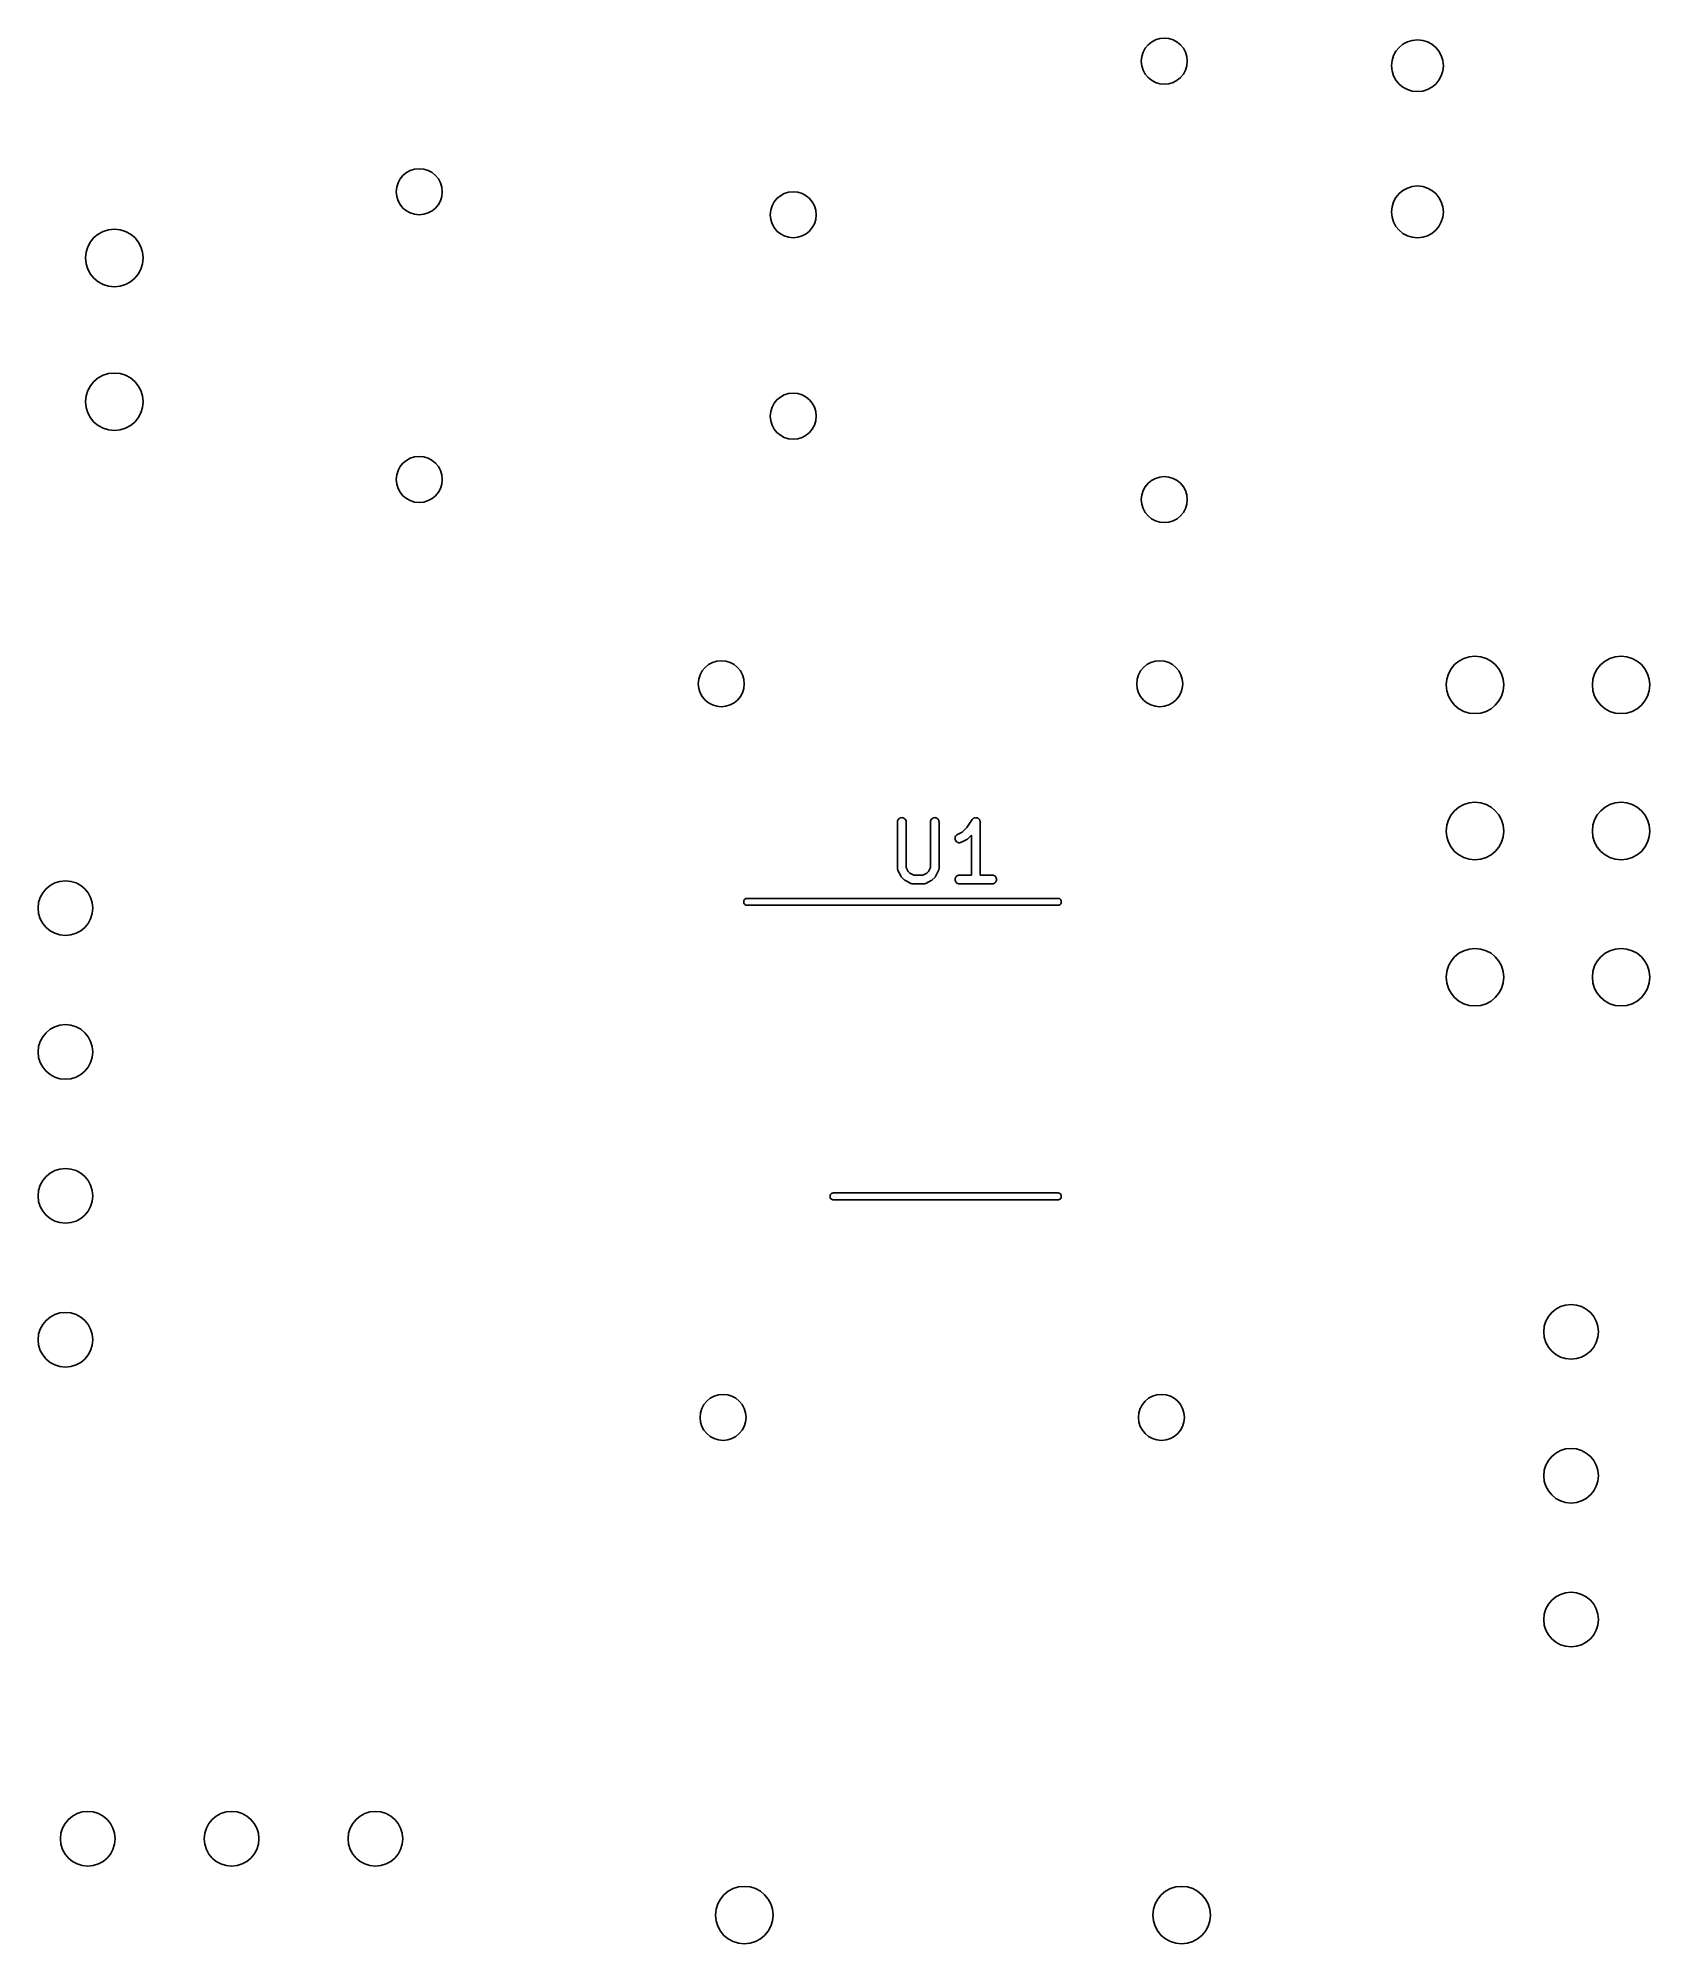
# Model space of a CAD drawing. Extents: x 144.4 to 172.4, y -97 to -63.8.
import ezdxf

# ---------------------------------------------------------------- set-up
doc = ezdxf.new("R2010")
doc.units = 0
doc.layers.add('BLACK', color=7, linetype='CONTINUOUS')

msp = doc.modelspace()

# ---------------------------------------------------------------- linework, layer by layer
at = {"layer": 'BLACK', "linetype": 'CONTINUOUS'}
for p, q in [((159.363, -77.4513), (159.365, -77.4368)), ((159.363, -77.4524), (159.363, -77.4513)), ((159.363, -78.2619), (159.363, -77.4524)), ((159.365, -77.4368), (159.369, -77.4228)), ((159.369, -77.4228), (159.376, -77.41)), ((159.376, -77.41), (159.386, -77.3988)), ((159.386, -77.3988), (159.397, -77.3896)), ((159.397, -77.3896), (159.41, -77.3828)), ((159.41, -77.3828), (159.424, -77.3787)), ((159.424, -77.3787), (159.439, -77.3774)), ((159.439, -77.3774), (159.453, -77.3789)), ((159.453, -77.3789), (159.467, -77.3832)), ((159.467, -77.3832), (159.48, -77.3902)), ((159.48, -77.3902), (159.491, -77.3995)), ((159.491, -77.3995), (159.501, -77.4109)), ((159.501, -77.4109), (159.507, -77.4238)), ((159.507, -77.4238), (159.512, -77.4378)), ((159.512, -77.4378), (159.513, -77.4524)), ((159.513, -77.4524), (159.513, -78.2442)), ((159.935, -77.4513), (159.936, -77.4368)), ((159.935, -77.4524), (159.935, -77.4513)), ((159.935, -78.2442), (159.935, -77.4524)), ((159.936, -77.4368), (159.941, -77.4228)), ((159.941, -77.4228), (159.948, -77.41)), ((159.948, -77.41), (159.957, -77.3988)), ((159.957, -77.3988), (159.968, -77.3896)), ((159.968, -77.3896), (159.981, -77.3828)), ((159.981, -77.3828), (159.995, -77.3787)), ((159.995, -77.3787), (160.01, -77.3774)), ((160.01, -77.3774), (160.025, -77.3789)), ((160.025, -77.3789), (160.039, -77.3832)), ((160.039, -77.3832), (160.051, -77.3902)), ((160.051, -77.3902), (160.063, -77.3995)), ((160.063, -77.3995), (160.072, -77.4109)), ((160.072, -77.4109), (160.079, -77.4238)), ((160.079, -77.4238), (160.083, -77.4378)), ((160.083, -77.4378), (160.085, -77.4524)), ((160.085, -77.4524), (160.085, -78.2619)), ((160.57, -77.5475), (160.661, -77.4108)), ((160.661, -77.4108), (160.662, -77.41)), ((160.662, -77.4099), (160.667, -77.4043)), ((160.662, -77.41), (160.662, -77.4099)), ((160.662, -77.41), (160.662, -77.41)), ((160.662, -77.41), (160.662, -77.41)), ((160.667, -77.4043), (160.671, -77.3988)), ((160.671, -77.3987), (160.677, -77.394)), ((160.671, -77.3988), (160.671, -77.3987)), ((160.671, -77.3988), (160.671, -77.3988)), ((160.677, -77.394), (160.683, -77.3896)), ((160.683, -77.3896), (160.69, -77.386)), ((160.683, -77.3896), (160.683, -77.3896)), ((160.683, -77.3896), (160.683, -77.3896)), ((160.69, -77.386), (160.696, -77.3828)), ((160.696, -77.3828), (160.703, -77.3807)), ((160.696, -77.3828), (160.696, -77.3828)), ((160.696, -77.3828), (160.696, -77.3828)), ((160.703, -77.3807), (160.71, -77.3787)), ((160.71, -77.3787), (160.717, -77.378)), ((160.71, -77.3787), (160.71, -77.3787)), ((160.71, -77.3787), (160.71, -77.3787)), ((160.717, -77.378), (160.724, -77.3774)), ((160.724, -77.3774), (160.724, -77.3774)), ((160.724, -77.3774), (160.732, -77.3782)), ((160.724, -77.3774), (160.724, -77.3774)), ((160.732, -77.3782), (160.739, -77.3789)), ((160.739, -77.3789), (160.739, -77.3789)), ((160.739, -77.3789), (160.739, -77.3789)), ((160.739, -77.3789), (160.746, -77.3812)), ((160.746, -77.3812), (160.753, -77.3832)), ((160.753, -77.3832), (160.753, -77.3833)), ((160.753, -77.3833), (160.753, -77.3833)), ((160.753, -77.3833), (160.76, -77.3868)), ((160.76, -77.3868), (160.766, -77.3902)), ((160.766, -77.3902), (160.766, -77.3902)), ((160.766, -77.3902), (160.766, -77.3903)), ((160.766, -77.3903), (160.771, -77.3949)), ((160.771, -77.3949), (160.777, -77.3995)), ((160.777, -77.3995), (160.777, -77.3996)), ((160.777, -77.3996), (160.777, -77.3996)), ((160.777, -77.3996), (160.782, -77.4056)), ((160.782, -77.4056), (160.786, -77.4109)), ((160.786, -77.4109), (160.786, -77.4109)), ((160.786, -77.4109), (160.786, -77.411)), ((160.786, -77.411), (160.79, -77.4179)), ((160.79, -77.4179), (160.793, -77.4238)), ((160.793, -77.4238), (160.793, -77.4239)), ((160.793, -77.4239), (160.793, -77.4239)), ((160.793, -77.4239), (160.795, -77.4311)), ((160.795, -77.4311), (160.797, -77.4378)), ((160.797, -77.4378), (160.797, -77.4379)), ((160.797, -77.4379), (160.797, -77.4379)), ((160.797, -77.4379), (160.798, -77.4453)), ((160.798, -77.4453), (160.799, -77.4524)), ((160.799, -77.4524), (160.799, -78.3774)), ((160.363, -77.743), (160.364, -77.7284)), ((160.366, -77.7575), (160.363, -77.743)), ((160.364, -77.7284), (160.367, -77.7141)), ((160.371, -77.7712), (160.366, -77.7575)), ((160.367, -77.7141), (160.373, -77.7008)), ((160.378, -77.7836), (160.371, -77.7712)), ((160.373, -77.7008), (160.382, -77.6889)), ((160.388, -77.7943), (160.378, -77.7836)), ((160.382, -77.6889), (160.392, -77.6788)), ((160.4, -77.8029), (160.388, -77.7943)), ((160.392, -77.6788), (160.405, -77.671)), ((160.414, -77.809), (160.4, -77.8029)), ((160.405, -77.671), (160.489, -77.6288)), ((160.428, -77.8124), (160.414, -77.809)), ((160.442, -77.813), (160.428, -77.8124)), ((160.457, -77.8107), (160.442, -77.813)), ((160.471, -77.8056), (160.457, -77.8107)), ((160.472, -77.8052), (160.471, -77.8056)), ((160.567, -77.7576), (160.472, -77.8052)), ((160.489, -77.6288), (160.57, -77.5475)), ((160.57, -77.7553), (160.567, -77.7576)), ((160.574, -77.7534), (160.57, -77.7553)), ((160.577, -77.7514), (160.574, -77.7534)), ((160.579, -77.7498), (160.577, -77.7514)), ((160.582, -77.7469), (160.579, -77.7498)), ((160.586, -77.7442), (160.582, -77.7469)), ((160.649, -77.6811), (160.586, -77.7435)), ((160.586, -77.7435), (160.586, -77.7442)), ((160.649, -78.3774), (160.649, -77.6811)), ((159.363, -78.2641), (159.363, -78.2619)), ((159.363, -78.2663), (159.363, -78.2641)), ((159.364, -78.2714), (159.363, -78.2663)), ((159.365, -78.2765), (159.364, -78.2714)), ((159.365, -78.2786), (159.365, -78.2765)), ((159.366, -78.2808), (159.365, -78.2786)), ((159.367, -78.2856), (159.366, -78.2808)), ((159.369, -78.2905), (159.367, -78.2856)), ((159.37, -78.2924), (159.369, -78.2905)), ((159.371, -78.2945), (159.37, -78.2924)), ((159.371, -78.2954), (159.371, -78.2945)), ((159.419, -78.3907), (159.371, -78.2954)), ((159.421, -78.3943), (159.419, -78.3907)), ((159.423, -78.398), (159.421, -78.3943)), ((159.425, -78.4004), (159.423, -78.398)), ((159.426, -78.4031), (159.425, -78.4004)), ((159.429, -78.4061), (159.426, -78.4031)), ((159.432, -78.4094), (159.429, -78.4061)), ((159.433, -78.4102), (159.432, -78.4094)), ((159.48, -78.4578), (159.433, -78.4102)), ((159.484, -78.4605), (159.48, -78.4578)), ((159.487, -78.4634), (159.484, -78.4605)), ((159.489, -78.4651), (159.487, -78.4634)), ((159.492, -78.4671), (159.489, -78.4651)), ((159.495, -78.4691), (159.492, -78.4671)), ((159.499, -78.4714), (159.495, -78.4691)), ((159.5, -78.4718), (159.499, -78.4714)), ((159.595, -78.5195), (159.5, -78.4718)), ((159.513, -78.2442), (159.547, -78.3127)), ((159.547, -78.3127), (159.578, -78.3431)), ((159.578, -78.3431), (159.646, -78.3774)), ((159.646, -78.3774), (159.801, -78.3774)), ((159.801, -78.3774), (159.87, -78.3431)), ((159.948, -78.4718), (159.853, -78.5195)), ((159.87, -78.3431), (159.9, -78.3127)), ((159.9, -78.3127), (159.935, -78.2442)), ((159.951, -78.4696), (159.948, -78.4718)), ((159.955, -78.4677), (159.951, -78.4696)), ((159.958, -78.4657), (159.955, -78.4677)), ((159.96, -78.4641), (159.958, -78.4657)), ((159.963, -78.4612), (159.96, -78.4641)), ((159.967, -78.4585), (159.963, -78.4612)), ((160.015, -78.4102), (159.967, -78.4578)), ((159.967, -78.4578), (159.967, -78.4585)), ((160.018, -78.4069), (160.015, -78.4102)), ((160.021, -78.4039), (160.018, -78.4069)), ((160.022, -78.4013), (160.021, -78.4039)), ((160.024, -78.3989), (160.022, -78.4013)), ((160.026, -78.3952), (160.024, -78.3989)), ((160.029, -78.3916), (160.026, -78.3952)), ((160.077, -78.2954), (160.029, -78.3907)), ((160.029, -78.3907), (160.029, -78.3916)), ((160.078, -78.2914), (160.077, -78.2934)), ((160.077, -78.2934), (160.077, -78.2954)), ((160.08, -78.2866), (160.078, -78.2914)), ((160.082, -78.2818), (160.08, -78.2866)), ((160.083, -78.2775), (160.082, -78.2796)), ((160.082, -78.2796), (160.082, -78.2818)), ((160.084, -78.2674), (160.083, -78.2724)), ((160.083, -78.2724), (160.083, -78.2775)), ((160.085, -78.263), (160.084, -78.2651)), ((160.084, -78.2651), (160.084, -78.2674)), ((160.085, -78.2619), (160.085, -78.263)), ((160.363, -78.4519), (160.365, -78.4373)), ((160.364, -78.4664), (160.363, -78.4519)), ((160.369, -78.4805), (160.364, -78.4664)), ((160.365, -78.4373), (160.369, -78.4233)), ((160.369, -78.4233), (160.376, -78.4104)), ((160.375, -78.4934), (160.369, -78.4805)), ((160.385, -78.5049), (160.375, -78.4934)), ((160.376, -78.4104), (160.385, -78.3992)), ((160.385, -78.3992), (160.397, -78.3899)), ((160.397, -78.3899), (160.41, -78.383)), ((160.41, -78.383), (160.424, -78.3788)), ((160.424, -78.3788), (160.438, -78.3774)), ((160.438, -78.3774), (160.649, -78.3774)), ((160.799, -78.3774), (161.01, -78.3774)), ((161.01, -78.3774), (161.011, -78.3774)), ((161.011, -78.3774), (161.025, -78.379)), ((161.025, -78.379), (161.039, -78.3834)), ((161.039, -78.3834), (161.052, -78.3905)), ((161.052, -78.3905), (161.063, -78.3999)), ((161.072, -78.4943), (161.062, -78.5056)), ((161.063, -78.3999), (161.072, -78.4113)), ((161.072, -78.4113), (161.079, -78.4243)), ((161.079, -78.4814), (161.072, -78.4943)), ((161.079, -78.4243), (161.083, -78.4383)), ((161.083, -78.4675), (161.079, -78.4814)), ((161.083, -78.4383), (161.085, -78.4529)), ((161.085, -78.4529), (161.083, -78.4675)), ((156.691, -78.8282), (156.694, -78.8169)), ((156.694, -78.8169), (156.7, -78.8065)), ((156.7, -78.8065), (156.707, -78.7974)), ((156.707, -78.7974), (156.717, -78.7899)), ((156.717, -78.7899), (156.727, -78.7843)), ((156.727, -78.7843), (156.738, -78.7809)), ((156.738, -78.7809), (156.747, -78.78)), ((156.747, -78.78), (162.153, -78.78)), ((159.597, -78.5203), (159.595, -78.5195)), ((159.599, -78.5213), (159.597, -78.5203)), ((159.604, -78.5229), (159.599, -78.5213)), ((159.609, -78.5247), (159.604, -78.5229)), ((159.611, -78.5251), (159.609, -78.5247)), ((159.613, -78.5257), (159.611, -78.5251)), ((159.618, -78.5263), (159.613, -78.5257)), ((159.623, -78.5272), (159.618, -78.5263)), ((159.625, -78.5271), (159.623, -78.5272)), ((159.628, -78.5274), (159.625, -78.5271)), ((159.629, -78.5274), (159.628, -78.5274)), ((159.819, -78.5274), (159.629, -78.5274)), ((159.821, -78.5272), (159.819, -78.5274)), ((159.823, -78.5273), (159.821, -78.5272)), ((159.829, -78.5265), (159.823, -78.5273)), ((159.834, -78.526), (159.829, -78.5265)), ((159.836, -78.5253), (159.834, -78.526)), ((159.838, -78.525), (159.836, -78.5253)), ((159.843, -78.5232), (159.838, -78.525)), ((159.848, -78.5217), (159.843, -78.5232)), ((159.85, -78.5207), (159.848, -78.5217)), ((159.852, -78.5199), (159.85, -78.5207)), ((159.853, -78.5195), (159.852, -78.5199)), ((160.396, -78.5143), (160.385, -78.5049)), ((160.409, -78.5213), (160.396, -78.5143)), ((160.423, -78.5257), (160.409, -78.5213)), ((160.437, -78.5274), (160.423, -78.5257)), ((160.438, -78.5274), (160.437, -78.5274)), ((161.01, -78.5274), (160.438, -78.5274)), ((161.024, -78.526), (161.01, -78.5274)), ((161.038, -78.5217), (161.024, -78.526)), ((161.051, -78.5148), (161.038, -78.5217)), ((161.062, -78.5056), (161.051, -78.5148)), ((162.153, -78.78), (162.162, -78.7809)), ((162.162, -78.7809), (162.173, -78.7843)), ((162.173, -78.7843), (162.183, -78.7899)), ((162.183, -78.7899), (162.193, -78.7974)), ((162.193, -78.7974), (162.2, -78.8065)), ((162.2, -78.8065), (162.206, -78.8169)), ((162.206, -78.8169), (162.209, -78.8282)), ((156.69, -78.84), (156.691, -78.8282)), ((156.691, -78.8518), (156.69, -78.84)), ((156.694, -78.8631), (156.691, -78.8518)), ((156.7, -78.8735), (156.694, -78.8631)), ((156.707, -78.8826), (156.7, -78.8735)), ((156.717, -78.8901), (156.707, -78.8826)), ((156.727, -78.8957), (156.717, -78.8901)), ((156.738, -78.8991), (156.727, -78.8957)), ((156.747, -78.9), (156.738, -78.8991)), ((162.153, -78.9), (156.747, -78.9)), ((162.162, -78.8991), (162.153, -78.9)), ((162.173, -78.8957), (162.162, -78.8991)), ((162.183, -78.8901), (162.173, -78.8957)), ((162.193, -78.8826), (162.183, -78.8901)), ((162.2, -78.8735), (162.193, -78.8826)), ((162.206, -78.8631), (162.2, -78.8735)), ((162.209, -78.8518), (162.206, -78.8631)), ((162.209, -78.8282), (162.21, -78.84)), ((162.21, -78.84), (162.209, -78.8518)), ((158.19, -83.96), (158.191, -83.9482)), ((158.191, -83.9718), (158.19, -83.96)), ((158.191, -83.9482), (158.194, -83.9369)), ((158.194, -83.9831), (158.191, -83.9718)), ((158.194, -83.9369), (158.2, -83.9265)), ((158.2, -83.9935), (158.194, -83.9831)), ((158.2, -83.9265), (158.207, -83.9174)), ((158.207, -84.0026), (158.2, -83.9935)), ((158.207, -83.9174), (158.217, -83.9099)), ((158.217, -84.0101), (158.207, -84.0026)), ((158.217, -83.9099), (158.227, -83.9043)), ((158.227, -84.0157), (158.217, -84.0101)), ((158.227, -83.9043), (158.238, -83.9009)), ((158.238, -84.0191), (158.227, -84.0157)), ((158.238, -83.9009), (158.247, -83.9)), ((158.247, -84.02), (158.238, -84.0191)), ((158.247, -83.9), (162.153, -83.9)), ((162.153, -84.02), (158.247, -84.02)), ((162.153, -83.9), (162.162, -83.9009)), ((162.162, -84.0191), (162.153, -84.02)), ((162.162, -83.9009), (162.173, -83.9043)), ((162.173, -84.0157), (162.162, -84.0191)), ((162.173, -83.9043), (162.183, -83.9099)), ((162.183, -84.0101), (162.173, -84.0157)), ((162.183, -83.9099), (162.193, -83.9174)), ((162.193, -84.0026), (162.183, -84.0101)), ((162.193, -83.9174), (162.2, -83.9265)), ((162.2, -83.9935), (162.193, -84.0026)), ((162.2, -83.9265), (162.206, -83.9369)), ((162.206, -83.9831), (162.2, -83.9935)), ((162.206, -83.9369), (162.209, -83.9482)), ((162.209, -83.9718), (162.206, -83.9831)), ((162.209, -83.9482), (162.21, -83.96)), ((162.21, -83.96), (162.209, -83.9718))]:
    msp.add_line(p, q, dxfattribs=at)
at = {"layer": 'BLACK'}
for centre, radius in [((164, -64.23), 0.4), ((168.4, -64.31), 0.45), ((151.05, -66.5), 0.4), ((157.55, -66.9), 0.4), ((168.4, -66.85), 0.45), ((145.75, -67.65), 0.5), ((145.75, -70.15), 0.5), ((157.55, -70.4), 0.4), ((151.05, -71.5), 0.4), ((164, -71.85), 0.4), ((156.3, -75.05), 0.4), ((163.92, -75.05), 0.4), ((169.4, -75.07), 0.5), ((171.94, -75.07), 0.5), ((169.4, -77.61), 0.5), ((171.94, -77.61), 0.5), ((144.9, -78.95), 0.475), ((169.4, -80.15), 0.5), ((171.94, -80.15), 0.5), ((144.9, -81.45), 0.475), ((144.9, -83.95), 0.475), ((144.9, -86.45), 0.475), ((171.069, -86.313), 0.475), ((156.33, -87.8), 0.4), ((163.95, -87.8), 0.4), ((171.069, -88.813), 0.475), ((171.069, -91.313), 0.475), ((145.288, -95.123), 0.475), ((147.788, -95.123), 0.475), ((150.288, -95.123), 0.475), ((156.7, -96.45), 0.5), ((164.3, -96.45), 0.5)]:
    msp.add_circle(centre, radius, dxfattribs=at)

doc.saveas('drawing.dxf')
